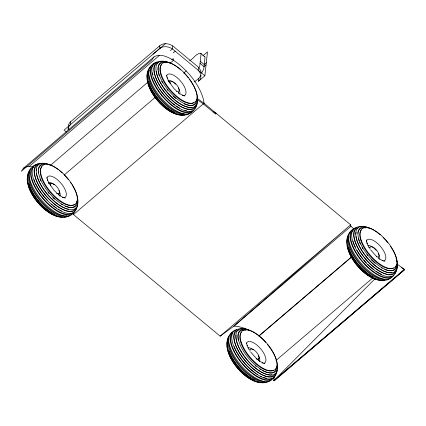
<?xml version="1.0" encoding="UTF-8"?>
<svg xmlns="http://www.w3.org/2000/svg" width="426" height="426" viewBox="0 0 426 426"><rect width="100%" height="100%" fill="white"/><g stroke="black" fill="none" stroke-linecap="round" stroke-linejoin="round"><path stroke-width="0.64" d="M67.99 129.882L68.282 127.459L70.412 124.642L70.737 121.66L159.707 45.79C163.275 42.478 168.952 43.484 172.727 45.896L198.537 67.292L200.609 70.402L201.269 73M366.568 242.08L366.637 239.886M397.49 264.365L404.7 269.61L274.158 380.929L273.817 380.642L274.163 376.685M159.707 45.79L159.383 48.777C162.95 45.46 168.627 46.466 172.402 48.883L204.879 75.801L198.521 81.222L198.846 78.235L200.976 75.423M172.727 45.896L172.402 48.883L170.363 50.625M198.537 67.292L198.212 70.274C201.147 73.048 202.297 78.634 198.521 81.222M204.879 75.801L207.473 51.897L202.92 55.779M58.852 195.161L59.475 192.387M258.454 360.63L259.077 357.856M198.83 67.926L199.773 65.892L201.083 53.846L200.795 53.33C196.189 53.037 193.356 58.932 189.687 60.737M154.02 56.903L23.478 168.222L21.3 171.311L151.842 59.991L154.02 56.903C160.357 52.978 167.839 57.073 173.526 60.322C180.384 64.869 186.322 70.62 191.508 76.984A36.482 15.677 49.5 0 1 204.027 103.252L350.683 224.832L350.965 226.307L351.924 227.196A50.002 2.311 38.7 0 0 353.724 228.815M201.535 73.091L203.745 69.182L205.055 57.137L200.795 53.33M197.238 99.556A44.544 2.061 38.7 0 0 203.431 103.997L204.027 103.252A44.544 2.061 38.7 0 1 197.834 98.816M401.297 267.528L404.7 269.61L273.817 380.642L374.944 278.838M70.737 121.66C68.213 123.354 67.734 126.868 68.975 129.493M165.741 43.356L64.06 130.063L66.44 132.039M28.909 166.699L159.452 55.38M173.126 52.915L175.166 51.173M171.811 59.869L173.329 58.575L173.526 60.322L169.985 63.341M50.577 165.166L148.227 81.893M64.267 174.921L155.341 97.256M183.675 73.096L186.205 70.94M206.29 62.808L204.246 64.55L200.279 61.259M206.062 64.885L204.022 66.626L200.05 63.336M194.448 81.989L198.846 78.235M350.965 226.307L233.821 326.199L220.141 336.146L73.485 214.571L204.027 103.252M220.141 336.146L350.683 224.832L233.821 326.199L235.812 326.209A50.002 39.527 67.4 0 1 250.046 330.762M258.864 335.938L351.908 256.596M258.965 336.034L351.509 257.118M276.043 360.433L372.526 278.157M273.817 380.642L404.359 269.323M153.03 54.193L160.32 47.989M23.478 168.222L26.955 166.667L31.54 166.736L32.754 167.114M48.591 183.755L51.94 183.494M185.001 96.031L182.339 95.174L182.914 95.456L179.82 93.704M384.843 261.298L382.181 260.44L382.756 260.723L379.662 258.971M65.322 198.085L62.654 197.233L63.234 197.515L60.141 195.758L56.956 193.266M264.924 363.554L262.262 362.702L262.837 362.984L259.743 361.227L256.564 358.735M204.405 56.461L204.768 56.621M213.389 111.633L216.222 113.364L215.631 114.109L203.431 103.997M376.685 256.638L370.631 249.828M176.843 91.372L173.638 88.155L168.488 80.828M256.766 358.9L250.712 352.084M57.164 193.431L53.958 190.214L48.809 182.887M368.527 246.441L367.01 243.006L367.185 243.565L366.477 240.626M168.685 81.174L167.173 77.74L167.343 78.299L166.635 75.359M248.608 348.702L247.091 345.268L247.266 345.827L246.558 342.887M49.006 183.233L47.488 179.799L47.659 180.358L46.956 177.418M73.277 212.904A36.482 15.677 49.5 0 1 73.485 214.571M71.941 184.639A27.136 11.662 49.5 0 1 68.091 207.004A27.136 11.662 49.5 0 1 39.096 175.246A27.136 11.662 49.5 0 1 58.133 169.511M59.688 170.746A27.136 11.662 49.5 0 1 62.137 172.903M63.959 174.676A27.136 11.662 49.5 0 1 68.235 179.484M70.54 182.557A27.136 11.662 49.5 0 1 71.254 183.59M53.495 214.757A24.383 10.48 49.5 0 1 28.968 187.158M46.759 178.281A13.552 5.826 49.5 0 1 60.497 182.69A13.552 5.826 49.5 0 1 64.14 197.834M57.856 216.525A26.316 11.31 49.5 0 1 27.61 182.488M62.201 217.223A27.999 12.029 49.5 0 1 37.706 201.519A27.999 12.029 49.5 0 1 27.834 175.501M54.608 214.385A27.291 11.726 49.5 0 1 53.506 213.836M52.382 213.213A27.291 11.726 49.5 0 1 29.724 186.348M29.532 185.816A27.291 11.726 49.5 0 1 28.925 183.851M50.401 185.832A6.305 2.71 49.5 0 1 53.697 184.08A6.305 2.71 49.5 0 1 59.203 190.582A6.305 2.71 49.5 0 1 56.866 193.468M66.408 216.765A29.357 12.615 49.5 0 1 38.383 200.859A29.357 12.615 49.5 0 1 29.25 171.646M69.779 215.487A30.337 13.036 49.5 0 1 40.651 201.487A30.337 13.036 49.5 0 1 29.927 169.782M66.893 215.838A29.405 12.636 49.5 0 1 40.758 200.524A29.405 12.636 49.5 0 1 29.57 172.221M71.994 214.283A30.885 13.275 49.5 0 1 42.36 200.934A30.885 13.275 49.5 0 1 30.997 168.148M48.26 182.498A9.037 3.882 49.5 0 1 54.193 184.735M58.926 190.486A9.037 3.882 49.5 0 1 59.842 196.168M74.566 211.626A30.991 13.318 49.5 0 1 41.748 197.275A30.991 13.318 49.5 0 1 36.588 164.883M72.447 212.771A30.001 12.892 49.5 0 1 42.786 197.941A30.001 12.892 49.5 0 1 33.878 166.843M61.461 210.886A29.687 12.759 49.5 0 1 60.391 210.353M59.294 209.757A29.687 12.759 49.5 0 1 58.181 209.102M56.514 208.021A29.687 12.759 49.5 0 1 53.436 205.758M52.409 204.922A29.687 12.759 49.5 0 1 51.386 204.054M47.233 200.082A29.687 12.759 49.5 0 1 35.582 183.377M35.044 182.152A29.687 12.759 49.5 0 1 34.128 179.777M77.532 198.83A28.675 12.322 49.5 0 1 62.223 206.812A28.675 12.322 49.5 0 1 37.216 176.455A28.675 12.322 49.5 0 1 49.613 164.931M68.559 209.257A27.903 11.992 49.5 0 1 36.487 173.164M36.396 170.629A27.903 11.992 49.5 0 1 36.625 168.962M75.706 208.048A28.979 12.45 49.5 0 1 45.71 195.465A28.979 12.45 49.5 0 1 39.165 164.516M77.41 202.132A29.863 12.833 49.5 0 1 46.993 196.913A29.863 12.833 49.5 0 1 43.079 163.504M76.435 208.309A30.645 13.169 49.5 0 1 44.629 197.483A30.645 13.169 49.5 0 1 38.233 163.909M74.428 204.326A24.857 10.682 49.5 0 1 50.556 192.717A24.857 10.682 49.5 0 1 41.839 166.816M76.856 201.104A26.508 11.39 49.5 0 1 69.582 207.419M68.916 207.324A26.508 11.39 49.5 0 1 65.157 206.189M62.361 204.831A26.508 11.39 49.5 0 1 61.264 204.192M54.581 199.187A26.508 11.39 49.5 0 1 52.787 197.52M48.937 193.404A26.508 11.39 49.5 0 1 48.122 192.435M40.805 180.874A26.508 11.39 49.5 0 1 40.044 179.069M38.441 173.031A26.508 11.39 49.5 0 1 38.345 170.906M38.574 169.042A26.508 11.39 49.5 0 1 44.347 164.527M193.766 86.238A27.136 11.662 49.5 0 1 184.868 103.869A27.136 11.662 49.5 0 1 158.195 70.221A27.136 11.662 49.5 0 1 180.901 70.008M184.091 73.08A27.136 11.662 49.5 0 1 185.837 74.96M186.258 75.445A27.136 11.662 49.5 0 1 188.319 77.937M189.485 79.47A27.136 11.662 49.5 0 1 190.225 80.498M190.582 81.015A27.136 11.662 49.5 0 1 193.489 85.722M171.96 112.198A24.383 10.48 49.5 0 1 148.647 85.099M166.444 76.227A13.552 5.826 49.5 0 1 180.177 80.636A13.552 5.826 49.5 0 1 183.819 95.781M178.84 114.621A26.316 11.31 49.5 0 1 159.292 102.437A26.316 11.31 49.5 0 1 147.29 80.429M183.058 114.977A27.999 12.029 49.5 0 1 158.168 100.392A27.999 12.029 49.5 0 1 147.513 73.442M174.825 112.581A27.291 11.726 49.5 0 1 149.404 84.295M149.212 83.757A27.291 11.726 49.5 0 1 148.61 81.792M170.08 83.773A6.305 2.71 49.5 0 1 173.377 82.021A6.305 2.71 49.5 0 1 178.883 88.523A6.305 2.71 49.5 0 1 176.55 91.409M184.985 115.079A29.357 12.615 49.5 0 1 157.258 97.81A29.357 12.615 49.5 0 1 148.93 69.587M189.874 113.034A30.337 13.036 49.5 0 1 159.899 98.933A30.337 13.036 49.5 0 1 150.463 66.983M184.383 114.003A29.405 12.636 49.5 0 1 159.036 96.771A29.405 12.636 49.5 0 1 149.249 70.162M191.673 112.224A30.885 13.275 49.5 0 1 161.156 97.863A30.885 13.275 49.5 0 1 151.549 65.332M167.94 80.439A9.037 3.882 49.5 0 1 173.446 82.335M174.298 83.043A9.037 3.882 49.5 0 1 175.549 84.247M178.345 87.953A9.037 3.882 49.5 0 1 179.522 94.109M193.947 110.105A30.991 13.318 49.5 0 1 161.731 95.584A30.991 13.318 49.5 0 1 155.165 63.011M192.126 110.717A30.001 12.892 49.5 0 1 162.471 95.882A30.001 12.892 49.5 0 1 153.557 64.784M186.62 110.664A29.687 12.759 49.5 0 1 184.852 110.254M179.527 108.007A29.687 12.759 49.5 0 1 176.194 105.968M174.665 104.887A29.687 12.759 49.5 0 1 159.654 89.039M158.962 87.99A29.687 12.759 49.5 0 1 158.296 86.936M157.663 85.882A29.687 12.759 49.5 0 1 156.773 84.311M156.491 83.794A29.687 12.759 49.5 0 1 153.807 77.718M152.902 74.587A29.687 12.759 49.5 0 1 152.572 72.819M197.211 96.771A28.675 12.322 49.5 0 1 181.902 104.759A28.675 12.322 49.5 0 1 156.901 74.396A28.675 12.322 49.5 0 1 169.298 62.872M192.078 107.16A27.903 11.992 49.5 0 1 170.565 96.185A27.903 11.992 49.5 0 1 156.166 71.105M195.63 105.446A28.979 12.45 49.5 0 1 165.805 93.89A28.979 12.45 49.5 0 1 158.845 62.462M197.137 103.411A29.863 12.833 49.5 0 1 164.862 92.73A29.863 12.833 49.5 0 1 162.764 61.445M197.089 100.078A29.863 12.833 49.5 0 1 197.211 102.144M196.12 106.255A30.645 13.169 49.5 0 1 165.059 96.287A30.645 13.169 49.5 0 1 156.827 62.036M193.654 102.602A24.857 10.682 49.5 0 1 169.809 90.163A24.857 10.682 49.5 0 1 161.518 64.757M196.535 99.05A26.508 11.39 49.5 0 1 184.176 103.848M175.757 98.417A26.508 11.39 49.5 0 1 173.366 96.313M167.807 90.376A26.508 11.39 49.5 0 1 167.013 89.385M162.625 82.948A26.508 11.39 49.5 0 1 161.694 81.275M159.297 75.849A26.508 11.39 49.5 0 1 158.2 71.536M158.057 70.242A26.508 11.39 49.5 0 1 158.147 67.574M158.259 66.983A26.508 11.39 49.5 0 1 165.964 62.633M267.432 344.448A27.136 11.662 49.5 0 1 268.279 372.633A27.136 11.662 49.5 0 1 238.065 337.195A27.136 11.662 49.5 0 1 265.755 342.488M251.883 379.72A24.383 10.48 49.5 0 1 228.235 351.322M246.366 343.75A13.552 5.826 49.5 0 1 260.1 348.159A13.552 5.826 49.5 0 1 263.742 363.303M258.641 358.415A6.422 2.758 49.5 0 1 258.385 359.187M258.763 382.143A26.316 11.31 49.5 0 1 238.065 368.682A26.316 11.31 49.5 0 1 227.117 345.848M262.98 382.505A27.999 12.029 49.5 0 1 238.89 368.836A27.999 12.029 49.5 0 1 227.085 342.11M254.748 380.104A27.291 11.726 49.5 0 1 251.99 378.677M250.85 377.99A27.291 11.726 49.5 0 1 229.135 351.285M250.003 351.301A6.305 2.71 49.5 0 1 253.3 349.549A6.305 2.71 49.5 0 1 258.806 356.051A6.305 2.71 49.5 0 1 256.473 358.937M266.516 381.978A29.357 12.615 49.5 0 1 238.395 366.823A29.357 12.615 49.5 0 1 228.853 337.115M269.791 380.562A30.337 13.036 49.5 0 1 240.69 367.452A30.337 13.036 49.5 0 1 229.529 335.251M264.306 381.531A29.405 12.636 49.5 0 1 239.769 365.284A29.405 12.636 49.5 0 1 228.805 338.888M248.619 349.277A8.499 3.653 49.5 0 1 249.556 349.549M271.596 379.747A30.885 13.275 49.5 0 1 240.642 364.869A30.885 13.275 49.5 0 1 231.968 332.546M247.863 347.967A9.037 3.882 49.5 0 1 253.369 349.863M258.268 355.481A9.037 3.882 49.5 0 1 259.445 361.637M274.168 377.095A30.991 13.318 49.5 0 1 242.09 363.634A30.991 13.318 49.5 0 1 235.088 330.533M272.049 378.24A30.001 12.892 49.5 0 1 243.241 364.4A30.001 12.892 49.5 0 1 232.633 333.047M266.543 378.187A29.687 12.759 49.5 0 1 263.524 377.377M261.591 376.6A29.687 12.759 49.5 0 1 260.536 376.099M257.789 374.571A29.687 12.759 49.5 0 1 256.67 373.863M255.611 373.144A29.687 12.759 49.5 0 1 240.653 358.117M240.291 357.6A29.687 12.759 49.5 0 1 236.414 351.322M236.095 350.704A29.687 12.759 49.5 0 1 234.162 346.418M277.241 364.864A28.675 12.322 49.5 0 1 261.431 372.063A28.675 12.322 49.5 0 1 236.76 341.721A28.675 12.322 49.5 0 1 249.221 330.4M272.001 374.688A27.903 11.992 49.5 0 1 248.342 361.45A27.903 11.992 49.5 0 1 236.126 334.958M275.308 373.511A28.979 12.45 49.5 0 1 245.312 360.928A28.979 12.45 49.5 0 1 238.768 329.985M277.108 370.316A29.863 12.833 49.5 0 1 245.142 360.689A29.863 12.833 49.5 0 1 242.687 328.973M276.037 373.778A30.645 13.169 49.5 0 1 244.982 363.809A30.645 13.169 49.5 0 1 236.75 329.564M273.577 370.13A24.857 10.682 49.5 0 1 249.732 357.691A24.857 10.682 49.5 0 1 241.441 332.285M276.458 366.573A26.508 11.39 49.5 0 1 262.512 370.593M260.866 369.661A26.508 11.39 49.5 0 1 259.764 368.964M256.186 366.355A26.508 11.39 49.5 0 1 255.179 365.524M238.336 340.241A26.508 11.39 49.5 0 1 245.887 330.161M390.424 246.281A27.136 11.662 49.5 0 1 387.676 270.233A27.136 11.662 49.5 0 1 358.33 237.239A27.136 11.662 49.5 0 1 380.232 234.827M383.027 237.431A27.136 11.662 49.5 0 1 385.674 240.227M386.1 240.711A27.136 11.662 49.5 0 1 387.756 242.692M371.802 277.464A24.383 10.48 49.5 0 1 348.915 251.707M366.456 240.94A13.552 5.826 49.5 0 1 380.407 246.345A13.552 5.826 49.5 0 1 383.661 261.047M378.682 279.887A26.316 11.31 49.5 0 1 359.129 267.704A26.316 11.31 49.5 0 1 347.131 245.695M382.894 280.244A27.999 12.029 49.5 0 1 358.01 265.659A27.999 12.029 49.5 0 1 347.355 238.709M373.027 277.044A27.291 11.726 49.5 0 1 349.245 249.561M349.054 249.024A27.291 11.726 49.5 0 1 348.447 247.059M369.922 249.04A6.305 2.71 49.5 0 1 373.219 247.288A6.305 2.71 49.5 0 1 378.725 253.79A6.305 2.71 49.5 0 1 376.392 256.676M384.827 280.345A29.357 12.615 49.5 0 1 357.1 263.076A29.357 12.615 49.5 0 1 348.772 234.854M389.71 278.3A30.337 13.036 49.5 0 1 359.741 264.2A30.337 13.036 49.5 0 1 350.305 232.25M384.806 279.264A29.405 12.636 49.5 0 1 360.045 263.449A29.405 12.636 49.5 0 1 348.718 236.627M378.166 257.56A8.488 3.648 49.5 0 1 378.267 258.507A8.499 3.653 49.5 0 0 378.192 257.581M391.515 277.491A30.885 13.275 49.5 0 1 360.561 262.613A30.885 13.275 49.5 0 1 351.887 230.285M367.782 245.706A9.037 3.882 49.5 0 1 373.288 247.602M373.714 247.943A9.037 3.882 49.5 0 1 376.179 250.392M378.453 253.694A9.037 3.882 49.5 0 1 379.364 259.375M393.789 275.372A30.991 13.318 49.5 0 1 361.573 260.85A30.991 13.318 49.5 0 1 355.007 228.277M391.526 276.33A30.001 12.892 49.5 0 1 361.892 260.648A30.001 12.892 49.5 0 1 353.399 230.051M381.51 274.339A29.687 12.759 49.5 0 1 376.036 271.234M373.991 269.77A29.687 12.759 49.5 0 1 367.654 264.211M366.312 262.821A29.687 12.759 49.5 0 1 363.745 259.935M362.51 258.428A29.687 12.759 49.5 0 1 356.897 250.099M355.396 247.208A29.687 12.759 49.5 0 1 353.053 241.084M397.32 263.699A28.675 12.322 49.5 0 1 380.567 269.339A28.675 12.322 49.5 0 1 356.567 239.061A28.675 12.322 49.5 0 1 369.14 228.139M396.052 258.428A28.675 12.322 49.5 0 1 397.053 262.038M391.92 272.427A27.903 11.992 49.5 0 1 370.407 261.452A27.903 11.992 49.5 0 1 356.008 236.371M355.896 234.438A27.903 11.992 49.5 0 1 356.147 232.17M395.472 270.712A28.979 12.45 49.5 0 1 365.641 259.157A28.979 12.45 49.5 0 1 358.687 227.729M396.931 265.345A29.863 12.833 49.5 0 1 366.52 260.121A29.863 12.833 49.5 0 1 362.606 226.712M396.159 270.329A30.645 13.169 49.5 0 1 365.662 262.395A30.645 13.169 49.5 0 1 356.668 227.303M393.496 267.869A24.857 10.682 49.5 0 1 369.651 255.43A24.857 10.682 49.5 0 1 361.36 230.024M396.377 264.317A26.508 11.39 49.5 0 1 388.437 270.531M387.852 270.419A26.508 11.39 49.5 0 1 384.683 269.402M382.431 268.332A26.508 11.39 49.5 0 1 381.339 267.73M375.098 263.263A26.508 11.39 49.5 0 1 371.424 259.849M367.649 255.643A26.508 11.39 49.5 0 1 366.855 254.652M362.803 248.779A26.508 11.39 49.5 0 1 362.143 247.655M360.327 244.087A26.508 11.39 49.5 0 1 359.565 242.282M359.139 241.116A26.508 11.39 49.5 0 1 358.388 238.587M357.909 233.464A26.508 11.39 49.5 0 1 365.806 227.899M41.764 177.131A25.315 10.879 49.5 0 0 73.229 205.188A25.315 10.879 49.5 0 0 61.823 172.28A25.315 10.879 49.5 0 0 41.764 177.131M161.449 75.072A25.315 10.879 49.5 0 0 192.909 103.129A25.315 10.879 49.5 0 0 181.503 70.221A25.315 10.879 49.5 0 0 161.449 75.072M169.623 82.016A8.488 3.648 49.5 0 0 168.696 81.749A8.499 3.653 49.5 0 1 169.628 82.021M178.425 93.241A8.488 3.648 49.5 0 0 178.329 92.293A8.499 3.653 49.5 0 1 178.446 93.257M241.366 342.6A25.315 10.879 49.5 0 0 272.832 370.657A25.315 10.879 49.5 0 0 261.426 337.749A25.315 10.879 49.5 0 0 241.366 342.6M361.285 240.339A25.315 10.879 49.5 0 0 392.751 268.396A25.315 10.879 49.5 0 0 381.345 235.487A25.315 10.879 49.5 0 0 361.285 240.339M369.464 247.282A8.488 3.648 49.5 0 0 368.533 247.016A8.499 3.653 49.5 0 1 369.47 247.282"/></g></svg>
